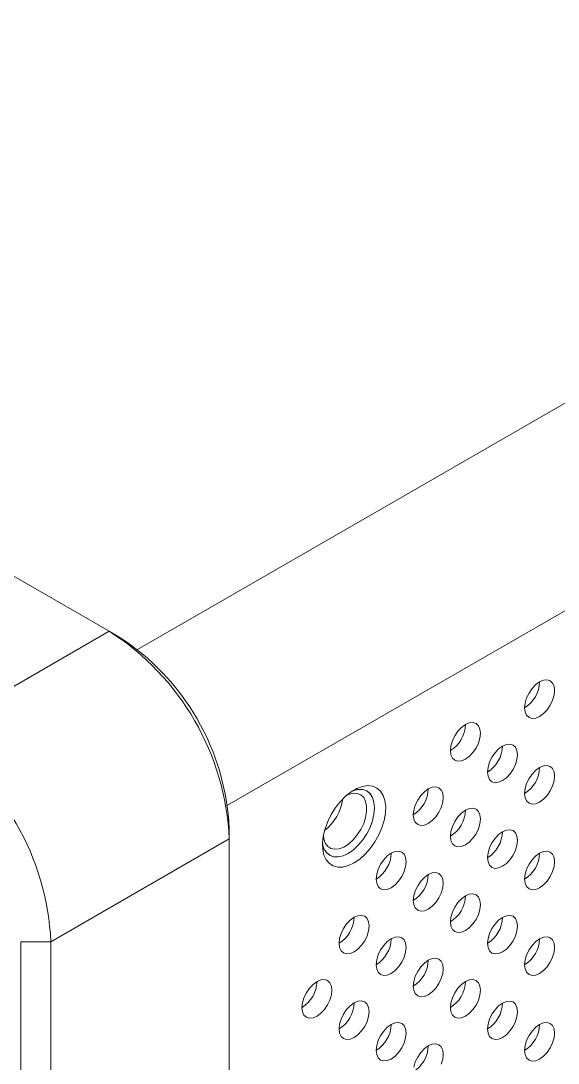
# Model space of a CAD drawing. Header units: millimetres. Extents: x 2 to 278, y 1 to 215.
# Drawn here: x 225.12 to 237.79, y 144.55 to 169.14 of the extents above; entities that cross this region are included whole.
import ezdxf

# ---------------------------------------------------------------- set-up
doc = ezdxf.new("R2010")
doc.units = ezdxf.units.MM

msp = doc.modelspace()

# ---------------------------------------------------------------- linework, layer by layer
at = {"color": 7, "linetype": 'Continuous', "lineweight": 18}
for p, q in [((227.209, 154.735), (183.722, 179.833)), ((223.001, 152.307), (227.209, 154.735)), ((227.209, 154.735), (227.421, 154.612)), ((233.281, 150.967), (233.28, 150.968)), ((230.037, 149.836), (230.037, 150.081)), ((225.83, 147.408), (230.037, 149.836)), ((230.037, 134.728), (230.037, 149.836)), ((232.406, 149.452), (232.406, 149.451)), ((225.83, 147.408), (225.123, 147.408)), ((225.123, 132.3), (225.123, 147.408)), ((225.83, 147.408), (225.83, 132.3))]:
    msp.add_line(p, q, dxfattribs=at)
at = {"color": 8, "linetype": 'Continuous', "lineweight": 18}
for p, q in [((227.876, 154.303), (259.842, 172.752)), ((262.069, 169.139), (229.997, 150.629))]:
    msp.add_line(p, q, dxfattribs=at)
at = {"color": 7, "linetype": 'Continuous', "lineweight": 18, "flags": 128}
for points in [[(237.357, 152.726), (237.448, 152.793), (237.533, 152.883), (237.607, 152.99), (237.663, 153.107), (237.698, 153.226), (237.71, 153.339), (237.698, 153.437), (237.663, 153.515), (237.607, 153.567), (237.533, 153.59), (237.448, 153.582), (237.357, 153.543), (237.265, 153.476), (237.18, 153.386), (237.107, 153.279), (237.05, 153.162), (237.015, 153.043), (237.003, 152.93), (237.015, 152.832), (237.05, 152.754), (237.107, 152.701), (237.18, 152.679), (237.265, 152.687), (237.357, 152.726)], [(235.607, 151.716), (235.698, 151.783), (235.783, 151.873), (235.857, 151.98), (235.913, 152.097), (235.948, 152.216), (235.96, 152.329), (235.948, 152.427), (235.913, 152.505), (235.857, 152.557), (235.783, 152.58), (235.698, 152.572), (235.607, 152.533), (235.515, 152.466), (235.43, 152.376), (235.357, 152.269), (235.3, 152.152), (235.265, 152.033), (235.253, 151.92), (235.265, 151.822), (235.3, 151.744), (235.357, 151.691), (235.43, 151.669), (235.515, 151.677), (235.607, 151.716)], [(236.482, 151.211), (236.573, 151.277), (236.658, 151.367), (236.732, 151.474), (236.788, 151.591), (236.823, 151.71), (236.835, 151.823), (236.823, 151.922), (236.788, 152), (236.732, 152.052), (236.658, 152.075), (236.573, 152.066), (236.482, 152.027), (236.39, 151.961), (236.305, 151.871), (236.232, 151.763), (236.175, 151.646), (236.14, 151.528), (236.128, 151.415), (236.14, 151.316), (236.175, 151.238), (236.232, 151.186), (236.305, 151.163), (236.39, 151.172), (236.482, 151.211)], [(237.357, 150.705), (237.448, 150.772), (237.533, 150.862), (237.607, 150.969), (237.663, 151.086), (237.698, 151.205), (237.71, 151.317), (237.698, 151.416), (237.663, 151.494), (237.607, 151.546), (237.533, 151.569), (237.448, 151.561), (237.357, 151.522), (237.265, 151.455), (237.18, 151.365), (237.107, 151.258), (237.05, 151.141), (237.015, 151.022), (237.003, 150.909), (237.015, 150.811), (237.05, 150.733), (237.107, 150.68), (237.18, 150.658), (237.265, 150.666), (237.357, 150.705)], [(232.982, 149.268), (233.115, 149.359), (233.244, 149.474), (233.364, 149.611), (233.472, 149.764), (233.565, 149.929), (233.639, 150.101), (233.691, 150.273), (233.721, 150.441), (233.727, 150.599), (233.709, 150.741), (233.668, 150.864), (233.604, 150.964), (233.521, 151.036), (233.42, 151.08), (233.305, 151.093), (233.18, 151.075), (233.049, 151.026), (232.915, 150.949), (232.783, 150.846), (232.658, 150.719), (232.543, 150.574), (232.442, 150.414), (232.359, 150.245), (232.296, 150.072), (232.254, 149.902), (232.236, 149.738), (232.242, 149.587), (232.272, 149.454), (232.325, 149.342), (232.398, 149.256), (232.491, 149.198), (232.599, 149.169), (232.72, 149.172), (232.848, 149.205), (232.982, 149.268)], [(234.732, 150.201), (234.823, 150.267), (234.908, 150.357), (234.982, 150.464), (235.038, 150.581), (235.073, 150.7), (235.085, 150.813), (235.073, 150.912), (235.038, 150.99), (234.982, 151.042), (234.908, 151.065), (234.823, 151.056), (234.732, 151.017), (234.64, 150.951), (234.555, 150.861), (234.482, 150.753), (234.425, 150.636), (234.39, 150.518), (234.378, 150.405), (234.39, 150.306), (234.425, 150.228), (234.482, 150.176), (234.555, 150.153), (234.64, 150.162), (234.732, 150.201)], [(232.236, 149.721), (232.236, 149.72), (232.271, 149.606), (232.328, 149.516), (232.405, 149.452), (232.499, 149.417), (232.606, 149.413), (232.722, 149.439), (232.843, 149.495), (232.964, 149.579), (233.08, 149.686), (233.187, 149.814), (233.28, 149.957), (233.357, 150.11), (233.415, 150.266), (233.45, 150.421), (233.462, 150.567), (233.45, 150.699), (233.415, 150.813), (233.357, 150.904), (233.28, 150.968), (233.187, 151.002), (233.08, 151.007), (232.964, 150.98), (232.963, 150.98)], [(232.236, 149.725), (232.237, 149.72), (232.272, 149.606), (232.329, 149.515), (232.406, 149.452), (232.5, 149.417), (232.607, 149.412), (232.723, 149.439), (232.844, 149.495), (232.964, 149.578), (233.081, 149.686), (233.188, 149.814), (233.281, 149.957), (233.358, 150.109), (233.415, 150.266), (233.451, 150.42), (233.463, 150.566), (233.451, 150.699), (233.415, 150.813), (233.358, 150.903), (233.281, 150.967), (233.188, 151.002), (233.081, 151.006), (232.964, 150.98), (232.959, 150.978)], [(232.257, 149.917), (232.268, 149.836), (232.303, 149.736), (232.361, 149.659), (232.437, 149.61), (232.529, 149.591), (232.632, 149.603), (232.741, 149.645), (232.852, 149.716), (232.958, 149.812), (233.056, 149.929), (233.141, 150.06), (233.208, 150.201), (233.254, 150.344), (233.278, 150.483), (233.278, 150.611), (233.254, 150.722), (233.208, 150.811), (233.141, 150.875), (233.056, 150.909), (232.958, 150.912), (232.852, 150.885), (232.803, 150.863)], [(235.607, 149.695), (235.698, 149.762), (235.783, 149.852), (235.857, 149.959), (235.913, 150.076), (235.948, 150.195), (235.96, 150.307), (235.948, 150.406), (235.913, 150.484), (235.857, 150.536), (235.783, 150.559), (235.698, 150.551), (235.607, 150.512), (235.515, 150.445), (235.43, 150.355), (235.357, 150.248), (235.3, 150.131), (235.265, 150.012), (235.253, 149.899), (235.265, 149.801), (235.3, 149.723), (235.357, 149.67), (235.43, 149.648), (235.515, 149.656), (235.607, 149.695)], [(236.482, 149.19), (236.573, 149.256), (236.658, 149.346), (236.732, 149.453), (236.788, 149.57), (236.823, 149.689), (236.835, 149.802), (236.823, 149.901), (236.788, 149.979), (236.732, 150.031), (236.658, 150.053), (236.573, 150.045), (236.482, 150.006), (236.39, 149.939), (236.305, 149.849), (236.232, 149.742), (236.175, 149.625), (236.14, 149.506), (236.128, 149.394), (236.14, 149.295), (236.175, 149.217), (236.232, 149.165), (236.305, 149.142), (236.39, 149.151), (236.482, 149.19)], [(233.857, 148.685), (233.948, 148.752), (234.033, 148.842), (234.107, 148.949), (234.163, 149.066), (234.198, 149.185), (234.21, 149.297), (234.198, 149.396), (234.163, 149.474), (234.107, 149.526), (234.033, 149.549), (233.948, 149.541), (233.857, 149.502), (233.765, 149.435), (233.68, 149.345), (233.607, 149.238), (233.55, 149.121), (233.515, 149.002), (233.503, 148.889), (233.515, 148.791), (233.55, 148.713), (233.607, 148.66), (233.68, 148.638), (233.765, 148.646), (233.857, 148.685)], [(237.357, 148.684), (237.448, 148.751), (237.533, 148.841), (237.607, 148.948), (237.663, 149.065), (237.698, 149.184), (237.71, 149.296), (237.698, 149.395), (237.663, 149.473), (237.607, 149.525), (237.533, 149.548), (237.448, 149.54), (237.357, 149.501), (237.265, 149.434), (237.18, 149.344), (237.107, 149.237), (237.05, 149.12), (237.015, 149.001), (237.003, 148.888), (237.015, 148.79), (237.05, 148.711), (237.107, 148.659), (237.18, 148.637), (237.265, 148.645), (237.357, 148.684)], [(234.732, 148.18), (234.823, 148.246), (234.908, 148.336), (234.982, 148.443), (235.038, 148.56), (235.073, 148.679), (235.085, 148.792), (235.073, 148.891), (235.038, 148.969), (234.982, 149.021), (234.908, 149.043), (234.823, 149.035), (234.732, 148.996), (234.64, 148.929), (234.555, 148.839), (234.482, 148.732), (234.425, 148.615), (234.39, 148.496), (234.378, 148.384), (234.39, 148.285), (234.425, 148.207), (234.482, 148.155), (234.555, 148.132), (234.64, 148.141), (234.732, 148.18)], [(235.607, 147.674), (235.698, 147.741), (235.783, 147.831), (235.857, 147.938), (235.913, 148.055), (235.948, 148.174), (235.96, 148.286), (235.948, 148.385), (235.913, 148.463), (235.857, 148.515), (235.783, 148.538), (235.698, 148.53), (235.607, 148.491), (235.515, 148.424), (235.43, 148.334), (235.357, 148.227), (235.3, 148.11), (235.265, 147.991), (235.253, 147.878), (235.265, 147.78), (235.3, 147.701), (235.357, 147.649), (235.43, 147.627), (235.515, 147.635), (235.607, 147.674)], [(232.982, 147.17), (233.073, 147.236), (233.158, 147.326), (233.232, 147.433), (233.288, 147.55), (233.323, 147.669), (233.335, 147.782), (233.323, 147.881), (233.288, 147.959), (233.232, 148.011), (233.158, 148.033), (233.073, 148.025), (232.982, 147.986), (232.89, 147.919), (232.805, 147.829), (232.732, 147.722), (232.675, 147.605), (232.64, 147.486), (232.628, 147.374), (232.64, 147.275), (232.675, 147.197), (232.732, 147.145), (232.805, 147.122), (232.89, 147.131), (232.982, 147.17)], [(236.482, 147.168), (236.573, 147.235), (236.658, 147.325), (236.732, 147.432), (236.788, 147.549), (236.823, 147.668), (236.835, 147.781), (236.823, 147.88), (236.788, 147.958), (236.732, 148.01), (236.658, 148.032), (236.573, 148.024), (236.482, 147.985), (236.39, 147.918), (236.305, 147.828), (236.232, 147.721), (236.175, 147.604), (236.14, 147.485), (236.128, 147.373), (236.14, 147.274), (236.175, 147.196), (236.232, 147.144), (236.305, 147.121), (236.39, 147.13), (236.482, 147.168)], [(233.857, 146.664), (233.948, 146.731), (234.033, 146.821), (234.107, 146.928), (234.163, 147.045), (234.198, 147.164), (234.21, 147.276), (234.198, 147.375), (234.163, 147.453), (234.107, 147.505), (234.033, 147.528), (233.948, 147.52), (233.857, 147.481), (233.765, 147.414), (233.68, 147.324), (233.607, 147.217), (233.55, 147.1), (233.515, 146.981), (233.503, 146.868), (233.515, 146.77), (233.55, 146.691), (233.607, 146.639), (233.68, 146.617), (233.765, 146.625), (233.857, 146.664)], [(237.357, 146.663), (237.448, 146.73), (237.533, 146.82), (237.607, 146.927), (237.663, 147.044), (237.698, 147.163), (237.71, 147.275), (237.698, 147.374), (237.663, 147.452), (237.607, 147.504), (237.533, 147.527), (237.448, 147.518), (237.357, 147.48), (237.265, 147.413), (237.18, 147.323), (237.107, 147.216), (237.05, 147.099), (237.015, 146.98), (237.003, 146.867), (237.015, 146.768), (237.05, 146.69), (237.107, 146.638), (237.18, 146.616), (237.265, 146.624), (237.357, 146.663)], [(234.732, 146.158), (234.823, 146.225), (234.908, 146.315), (234.982, 146.422), (235.038, 146.539), (235.073, 146.658), (235.085, 146.771), (235.073, 146.87), (235.038, 146.948), (234.982, 147), (234.908, 147.022), (234.823, 147.014), (234.732, 146.975), (234.64, 146.908), (234.555, 146.818), (234.482, 146.711), (234.425, 146.594), (234.39, 146.475), (234.378, 146.363), (234.39, 146.264), (234.425, 146.186), (234.482, 146.134), (234.555, 146.111), (234.64, 146.12), (234.732, 146.158)], [(232.107, 145.654), (232.198, 145.721), (232.283, 145.811), (232.357, 145.918), (232.413, 146.035), (232.448, 146.154), (232.46, 146.266), (232.448, 146.365), (232.413, 146.443), (232.357, 146.495), (232.283, 146.518), (232.198, 146.51), (232.107, 146.471), (232.015, 146.404), (231.93, 146.314), (231.857, 146.207), (231.8, 146.09), (231.765, 145.971), (231.753, 145.858), (231.765, 145.76), (231.8, 145.681), (231.857, 145.629), (231.93, 145.607), (232.015, 145.615), (232.107, 145.654)], [(235.607, 145.653), (235.698, 145.72), (235.783, 145.81), (235.857, 145.917), (235.913, 146.034), (235.948, 146.153), (235.96, 146.265), (235.948, 146.364), (235.913, 146.442), (235.857, 146.494), (235.783, 146.517), (235.698, 146.508), (235.607, 146.47), (235.515, 146.403), (235.43, 146.313), (235.357, 146.206), (235.3, 146.089), (235.265, 145.97), (235.253, 145.857), (235.265, 145.758), (235.3, 145.68), (235.357, 145.628), (235.43, 145.606), (235.515, 145.614), (235.607, 145.653)], [(232.982, 145.148), (233.073, 145.215), (233.158, 145.305), (233.232, 145.412), (233.288, 145.529), (233.323, 145.648), (233.335, 145.761), (233.323, 145.86), (233.288, 145.938), (233.232, 145.99), (233.158, 146.012), (233.073, 146.004), (232.982, 145.965), (232.89, 145.898), (232.805, 145.808), (232.732, 145.701), (232.675, 145.584), (232.64, 145.465), (232.628, 145.353), (232.64, 145.254), (232.675, 145.176), (232.732, 145.124), (232.805, 145.101), (232.89, 145.11), (232.982, 145.148)], [(236.482, 145.147), (236.573, 145.214), (236.658, 145.304), (236.732, 145.411), (236.788, 145.528), (236.823, 145.647), (236.835, 145.76), (236.823, 145.858), (236.788, 145.937), (236.732, 145.989), (236.658, 146.011), (236.573, 146.003), (236.482, 145.964), (236.39, 145.897), (236.305, 145.807), (236.232, 145.7), (236.175, 145.583), (236.14, 145.464), (236.128, 145.352), (236.14, 145.253), (236.175, 145.175), (236.232, 145.123), (236.305, 145.1), (236.39, 145.108), (236.482, 145.147)], [(233.857, 144.643), (233.948, 144.71), (234.033, 144.8), (234.107, 144.907), (234.163, 145.024), (234.198, 145.143), (234.21, 145.255), (234.198, 145.354), (234.163, 145.432), (234.107, 145.484), (234.033, 145.507), (233.948, 145.498), (233.857, 145.46), (233.765, 145.393), (233.68, 145.303), (233.607, 145.196), (233.55, 145.079), (233.515, 144.96), (233.503, 144.847), (233.515, 144.748), (233.55, 144.67), (233.607, 144.618), (233.68, 144.596), (233.765, 144.604), (233.857, 144.643)], [(237.357, 144.642), (237.448, 144.709), (237.533, 144.799), (237.607, 144.906), (237.663, 145.023), (237.698, 145.142), (237.71, 145.254), (237.698, 145.353), (237.663, 145.431), (237.607, 145.483), (237.533, 145.506), (237.448, 145.497), (237.357, 145.458), (237.265, 145.392), (237.18, 145.302), (237.107, 145.195), (237.05, 145.078), (237.015, 144.959), (237.003, 144.846), (237.015, 144.747), (237.05, 144.669), (237.107, 144.617), (237.18, 144.594), (237.265, 144.603), (237.357, 144.642)], [(235.038, 144.518), (235.073, 144.637), (235.085, 144.75), (235.073, 144.848), (235.038, 144.927), (234.982, 144.979), (234.908, 145.001), (234.823, 144.993), (234.732, 144.954), (234.64, 144.887), (234.555, 144.797), (234.482, 144.69), (234.425, 144.573), (234.39, 144.454)]]:
    msp.add_lwpolyline(points, dxfattribs=at)
at = {"color": 7, "linetype": 'Continuous', "lineweight": 18}
for centre, radius, start, end in [((223.91, 149.564), 6.133, 2.5386, 57.4614), ((224.357, 149.823), 5.686, 2.6023, 57.3977), ((236.607, 153.567), 0.751, 301.8959, 358.1217), ((234.857, 152.557), 0.751, 301.8959, 358.1217), ((219.702, 147.136), 6.133, 2.5387, 57.4613), ((235.732, 152.052), 0.751, 301.8959, 358.1217), ((236.607, 151.546), 0.751, 301.8959, 358.1217), ((233.982, 151.042), 0.751, 301.8959, 358.1217), ((234.857, 150.536), 0.751, 301.8959, 358.1217), ((235.732, 150.031), 0.751, 301.8959, 358.1217), ((233.107, 149.526), 0.751, 301.8959, 358.1217), ((236.607, 149.525), 0.751, 301.8959, 358.1217), ((233.982, 149.021), 0.751, 301.8959, 358.1217), ((234.857, 148.515), 0.751, 301.8959, 358.1217), ((232.232, 148.011), 0.751, 301.8959, 358.1217), ((235.732, 148.01), 0.751, 301.8959, 358.1217), ((233.107, 147.505), 0.751, 301.8959, 358.1217), ((236.607, 147.504), 0.751, 301.8959, 358.1217), ((233.982, 147), 0.751, 301.8959, 358.1217), ((231.357, 146.495), 0.751, 301.8959, 358.1217), ((234.857, 146.494), 0.751, 301.8959, 358.1217), ((232.232, 145.99), 0.751, 301.8959, 358.1217), ((235.732, 145.989), 0.751, 301.8959, 358.1217), ((233.107, 145.484), 0.751, 301.8959, 358.1217), ((236.607, 145.483), 0.751, 301.8959, 358.1217), ((233.982, 144.979), 0.751, 301.8959, 358.1217)]:
    msp.add_arc(centre, radius, start, end, dxfattribs=at)
at = {"color": 144, "linetype": 'Continuous', "lineweight": 18}
msp.add_arc((231.575, 150.941), 1.15, 308.1048, 351.9129, dxfattribs=at)

doc.saveas('drawing.dxf')
